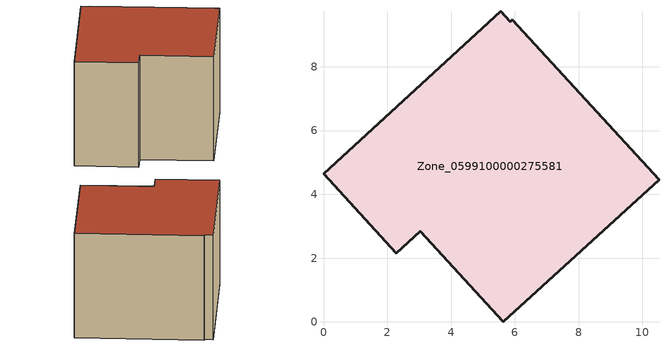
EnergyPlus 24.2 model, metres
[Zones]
Zone_0599100000275581
 floor ground (C_G): 3.03,2.85 2.28,2.16 0,4.64 5.55,9.74 5.86,9.41 5.92,9.47 10.52,4.46 5.64,0 z0
 wall outside (C_F): 5.55,9.74 0,4.64 2.28,2.16 3.03,2.85 5.64,0 10.52,4.46 5.92,9.47 5.86,9.41 5.55,9.74 z0:5.91
 roof outside (C_R): 10.52,4.46 5.92,9.47 5.86,9.41 5.55,9.74 0,4.64 2.28,2.16 3.03,2.85 5.64,0 z5.91
[BUILDING]
Pand.0599100000275581: North Axis=0; Terrain=City; Loads Convergence Tolerance Value=0.04; Temperature Convergence Tolerance Value=0.4; Solar Distribution=FullExterior; Maximum Number of Warmup Days=25; Minimum Number of Warmup Days=1
[Site:Location]
Rotterdam.The.Hague.AP_ZH_NLD Design_Conditions: Latitude=51.96; Longitude=4.45; Time Zone=1; Elevation=-4.5
[SITE:GROUNDTEMPERATURE:BUILDINGSURFACE]
18, 18, 18, 18, 18, 18, 18, 18, 18, 18, 18, 18
[MATERIAL] Thermal Absorptance=0.9; Solar Absorptance=0.7; Visible Absorptance=0.7
Name | Roughness | Thickness | Conductivity | Density | Specific Heat
G.TI.1992-2005 | MediumSmooth | 0.15 | 0.06 | 540 | 1210
F.TI.1992-2005 | Rough | 0.3 | 0.12 | 1920 | 840
R.TI.1992-2005 | MediumRough | 0.2 | 0.08 | 1500 | 1000
[CONSTRUCTION]
C_G: G.TI.1992-2005
C_F: F.TI.1992-2005
C_R: R.TI.1992-2005
[ZONE]
Zone_0599100000275581: Type=1; Multiplier=1; Ceiling Height=Autocalculate; Volume=Autocalculate; Floor Area=autocalculate; Part of Total Floor Area=Yes
[ZONEINFILTRATION:DESIGNFLOWRATE]
Infil_Zone_0599100000275581: Zone or ZoneList or Space or SpaceList=Zone_0599100000275581; Schedule=AlwaysOn; Design Flow Rate Calculation Method=Flow/Area; Flow Rate per Floor Area=0.0015; Constant Term Coefficient=1; Temperature Term Coefficient=0; Velocity Term Coefficient=0; Velocity Squared Term Coefficient=0
[HVACTEMPLATE:ZONE:IDEALLOADSAIRSYSTEM]
Zone_0599100000275581: Maximum Heating Supply Air Temperature=50; Minimum Cooling Supply Air Temperature=13; Maximum Heating Supply Air Humidity Ratio=0.0156; Minimum Cooling Supply Air Humidity Ratio=0.0077; Heating Limit=NoLimit; Cooling Limit=NoLimit; Dehumidification Control Type=ConstantSensibleHeatRatio; Cooling Sensible Heat Ratio=0.7; Dehumidification Setpoint=60; Humidification Control Type=None; Humidification Setpoint=30; Outdoor Air Method=None; Outdoor Air Flow Rate per Person=0.00944; Outdoor Air Flow Rate per Zone Floor Area=0; Outdoor Air Flow Rate per Zone=0; Demand Controlled Ventilation Type=None; Outdoor Air Economizer Type=NoEconomizer; Heat Recovery Type=None; Sensible Heat Recovery Effectiveness=0.7; Latent Heat Recovery Effectiveness=0.65
[ZONECONTROL:THERMOSTAT]
ThermostatControl_Zone_0599100000275581: Zone or ZoneList=Zone_0599100000275581; Control Type Schedule=DualSetpointControlType; Control 1=Thermostat_Zone_0599100000275581; Temperature Difference Between Cutout And Setpoint=0
[THERMOSTATSETPOINT:DUALSETPOINT]
Thermostat_Zone_0599100000275581: Heating Setpoint Temperature Schedule=HeatingSetpoint_Zone_0599100000275581; Cooling Setpoint Temperature Schedule=CoolingSetpoint_Zone_0599100000275581
[SCHEDULE:COMPACT]
HeatingSetpoint_Zone_0599100000275581: Through: 12/31, For: AllDays, Until: 24:00, 21
CoolingSetpoint_Zone_0599100000275581: Through: 12/31, For: AllDays, Until: 24:00, 24
DualSetpointControlType: Through: 12/31, For: AllDays, Until: 24:00, 4
AlwaysOn: Through: 12/31, For: AllDays, Until: 24:00, 1
